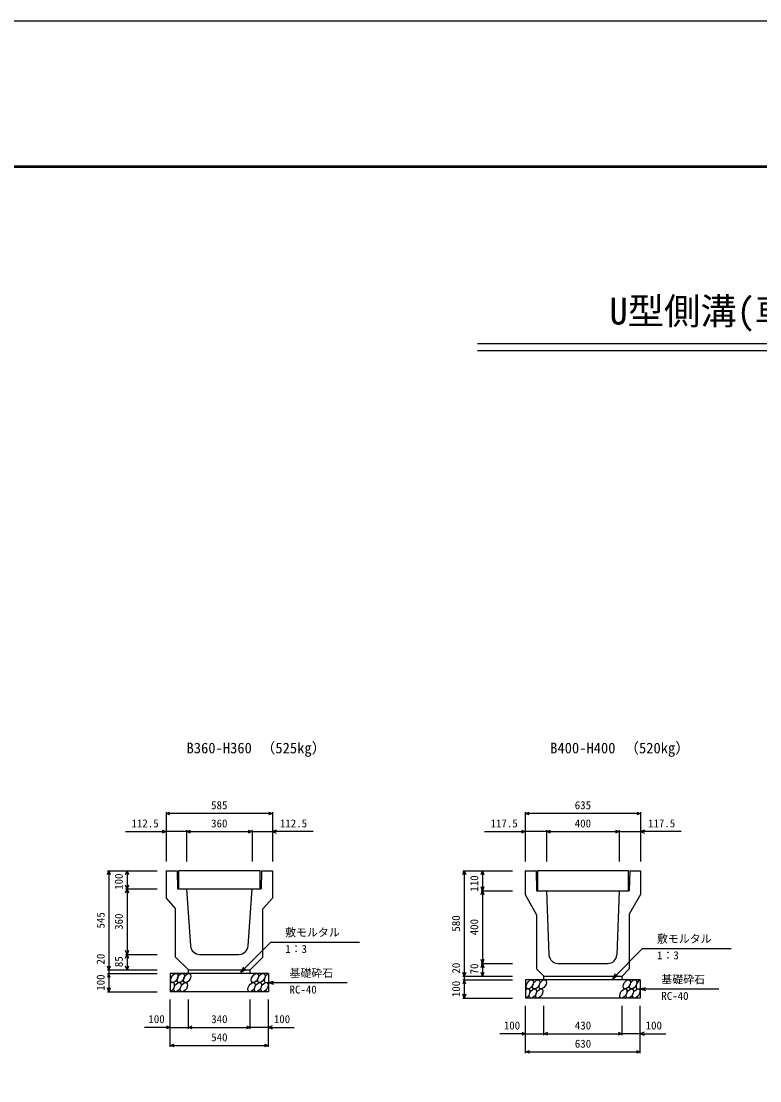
# Model space of a CAD drawing. Units: millimetres, scale not verified. Extents: x -33600 to 33600, y -11880 to 11880.
# Drawn here: x 11614 to 15677, y 6055 to 11880 of the extents above; entities that cross this region are included whole.
import ezdxf
from ezdxf.enums import TextEntityAlignment as Align

# ---------------------------------------------------------------- set-up
doc = ezdxf.new("R2010")
doc.units = ezdxf.units.MM
doc.header["$LTSCALE"] = 40
for name, color, linetype, lineweight in [('0-0_DIM', 7, 'Continuous', 25), ('0-1_Defpoints', 5, 'Continuous', 25), ('0-2_HATCH', 6, 'Continuous', 25), ('0-5_OUTLINE', 3, 'Continuous', 25), ('0-6_TXT', 7, 'Continuous', 25), ('0-7_WAKU', 3, 'Continuous', 25)]:
    doc.layers.add(name, color=color, linetype=linetype, lineweight=lineweight)
doc.styles.add('ＭＳ ゴシック', font='')
doc.styles.get('ＭＳ ゴシック').set_extended_font_data('MS Gothic')

msp = doc.modelspace()

# ---------------------------------------------------------------- linework, layer by layer
at = {"layer": '0-0_DIM'}
for p, q in [((12411.5, 7532.48), (12411.5, 7259.98)), ((12996.5, 7524.98), (12411.5, 7524.98)), ((12996.5, 7532.48), (12996.5, 7259.98)), ((14386.5, 7532.48), (14386.5, 7259.98)), ((15021.5, 7524.98), (14386.5, 7524.98)), ((15021.5, 7532.48), (15021.5, 7259.98)), ((12188.12, 7424.98), (12411.5, 7424.98)), ((12524, 7424.98), (12411.5, 7424.98)), ((12524, 7432.48), (12524, 7259.98)), ((12524, 7424.98), (12884, 7424.98)), ((12884, 7432.48), (12884, 7259.98)), ((12884, 7424.98), (12996.5, 7424.98)), ((13219.87, 7424.98), (12996.5, 7424.98)), ((14163.12, 7424.98), (14386.5, 7424.98)), ((14504, 7424.98), (14386.5, 7424.98)), ((14504, 7432.48), (14504, 7259.98)), ((14504, 7424.98), (14904, 7424.98)), ((14904, 7432.48), (14904, 7259.98)), ((14904, 7424.98), (15021.5, 7424.98)), ((15244.87, 7424.98), (15021.5, 7424.98)), ((12089, 7209.98), (12361.5, 7209.98)), ((12096.5, 7209.98), (12096.5, 6664.98)), ((12196.5, 7209.98), (12196.5, 7109.98)), ((14044, 7209.98), (14316.5, 7209.98)), ((14051.5, 7209.98), (14051.5, 6629.98)), ((14151.5, 7209.98), (14151.5, 7099.98)), ((12189, 7109.98), (12361.5, 7109.98)), ((12196.5, 7109.98), (12196.5, 6749.98)), ((14144, 7099.98), (14316.5, 7099.98)), ((14151.5, 7099.98), (14151.5, 6699.98)), ((12987.02, 6816.79), (12823.36, 6653.14)), ((12987.02, 6816.79), (13474.95, 6816.79)), ((15032.02, 6781.79), (14868.36, 6618.14)), ((15032.02, 6781.79), (15519.95, 6781.79)), ((12189, 6749.98), (12361.5, 6749.98)), ((12196.5, 6749.98), (12196.5, 6664.98)), ((14144, 6699.98), (14316.5, 6699.98)), ((14151.5, 6699.98), (14151.5, 6629.98)), ((12089, 6664.98), (12361.5, 6664.98)), ((12089, 6644.98), (12361.5, 6644.98)), ((12823.36, 6653.14), (12838.36, 6679.12)), ((12823.36, 6653.14), (12849.34, 6668.14)), ((14868.36, 6618.14), (14883.36, 6644.12)), ((12974, 6594.98), (13002.97, 6602.75)), ((12974, 6594.98), (13407.31, 6594.98)), ((12974, 6594.98), (13002.97, 6587.22)), ((14044, 6629.98), (14316.5, 6629.98)), ((14044, 6609.98), (14316.5, 6609.98)), ((14868.36, 6618.14), (14894.34, 6633.14)), ((12089, 6544.98), (12361.5, 6544.98)), ((15019, 6559.98), (15047.97, 6567.75)), ((15019, 6559.98), (15452.31, 6559.98)), ((15019, 6559.98), (15047.97, 6552.22)), ((12434, 6241.56), (12434, 6502.92)), ((12534, 6341.56), (12534, 6502.92)), ((12874, 6341.56), (12874, 6502.92)), ((12974, 6241.56), (12974, 6502.92)), ((14044, 6509.98), (14316.5, 6509.98)), ((14389, 6206.56), (14389, 6467.92)), ((14489, 6306.56), (14489, 6467.92)), ((14919, 6306.56), (14919, 6467.92)), ((15019, 6206.56), (15019, 6467.92)), ((12434, 6349.06), (12292.2, 6349.06)), ((12434, 6349.06), (12534, 6349.06)), ((12534, 6349.06), (12874, 6349.06)), ((12974, 6349.06), (12874, 6349.06)), ((12974, 6349.06), (13115.79, 6349.06)), ((14389, 6314.06), (14247.2, 6314.06)), ((14389, 6314.06), (14489, 6314.06)), ((14489, 6314.06), (14919, 6314.06)), ((15019, 6314.06), (14919, 6314.06)), ((15019, 6314.06), (15160.79, 6314.06)), ((12434, 6249.06), (12974, 6249.06)), ((14389, 6214.06), (15019, 6214.06))]:
    msp.add_line(p, q, dxfattribs=at)
for points in [[(12432.64, 7517.29), (12411.5, 7524.98), (12432.64, 7532.68)], [(12975.35, 7532.68), (12996.5, 7524.98), (12975.35, 7517.29)], [(14407.64, 7517.29), (14386.5, 7524.98), (14407.64, 7532.68)], [(15000.35, 7532.68), (15021.5, 7524.98), (15000.35, 7517.29)], [(12390.35, 7432.68), (12411.5, 7424.98), (12390.35, 7417.29)], [(12545.14, 7417.29), (12524, 7424.98), (12545.14, 7432.68)], [(12862.85, 7432.68), (12884, 7424.98), (12862.85, 7417.29)], [(13017.64, 7432.68), (12996.5, 7424.98), (13017.64, 7417.29)], [(14365.35, 7432.68), (14386.5, 7424.98), (14365.35, 7417.29)], [(14525.14, 7417.29), (14504, 7424.98), (14525.14, 7432.68)], [(14882.85, 7432.68), (14904, 7424.98), (14882.85, 7417.29)], [(15042.64, 7432.68), (15021.5, 7424.98), (15042.64, 7417.29)], [(12088.8, 7188.84), (12096.5, 7209.98), (12104.19, 7188.84)], [(12188.8, 7188.84), (12196.5, 7209.98), (12204.19, 7188.84)], [(14043.8, 7188.84), (14051.5, 7209.98), (14059.19, 7188.84)], [(14143.8, 7188.84), (14151.5, 7209.98), (14159.19, 7188.84)], [(12204.19, 7131.13), (12196.5, 7109.98), (12188.8, 7131.13)], [(12188.8, 7088.84), (12196.5, 7109.98), (12204.19, 7088.84)], [(14159.19, 7121.13), (14151.5, 7099.98), (14143.8, 7121.13)], [(14143.8, 7078.84), (14151.5, 7099.98), (14159.19, 7078.84)], [(12204.19, 6771.13), (12196.5, 6749.98), (12188.8, 6771.13)], [(12188.8, 6728.84), (12196.5, 6749.98), (12204.19, 6728.84)], [(14159.19, 6721.13), (14151.5, 6699.98), (14143.8, 6721.13)], [(14143.8, 6678.84), (14151.5, 6699.98), (14159.19, 6678.84)], [(12104.19, 6686.13), (12096.5, 6664.98), (12088.8, 6686.13)], [(12104.19, 6623.84), (12096.5, 6644.98), (12088.8, 6623.84)], [(12096.5, 6664.98), (12096.5, 6644.98), (12096.5, 6544.98)], [(12204.19, 6686.13), (12196.5, 6664.98), (12188.8, 6686.13)], [(14059.19, 6651.13), (14051.5, 6629.98), (14043.8, 6651.13)], [(14159.19, 6651.13), (14151.5, 6629.98), (14143.8, 6651.13)], [(14059.19, 6588.84), (14051.5, 6609.98), (14043.8, 6588.84)], [(14051.5, 6629.98), (14051.5, 6609.98), (14051.5, 6509.98)], [(12104.19, 6566.13), (12096.5, 6544.98), (12088.8, 6566.13)], [(14059.19, 6531.13), (14051.5, 6509.98), (14043.8, 6531.13)], [(12412.85, 6356.75), (12434, 6349.06), (12412.85, 6341.36)], [(12555.14, 6341.36), (12534, 6349.06), (12555.14, 6356.75)], [(12852.85, 6356.75), (12874, 6349.06), (12852.85, 6341.36)], [(12995.14, 6356.75), (12974, 6349.06), (12995.14, 6341.36)], [(14367.85, 6321.75), (14389, 6314.06), (14367.85, 6306.36)], [(14510.14, 6306.36), (14489, 6314.06), (14510.14, 6321.75)], [(14897.85, 6321.75), (14919, 6314.06), (14897.85, 6306.36)], [(15040.14, 6321.75), (15019, 6314.06), (15040.14, 6306.36)], [(12455.14, 6241.36), (12434, 6249.06), (12455.14, 6256.75)], [(12952.85, 6256.75), (12974, 6249.06), (12952.85, 6241.36)], [(14410.14, 6206.36), (14389, 6214.06), (14410.14, 6221.75)], [(14997.85, 6221.75), (15019, 6214.06), (14997.85, 6206.36)]]:
    msp.add_lwpolyline(points, dxfattribs=at)
at = {"layer": '0-1_Defpoints'}
msp.add_lwpolyline([(0, -11880), (33600, -11880), (33600, 11880), (0, 11880)], close=True, dxfattribs=at)
at = {"layer": '0-2_HATCH'}
for points in [[(12479, 7109.98), (12929, 7109.98), (12929, 7209.98), (12479, 7209.98)], [(14454, 7099.98), (14954, 7099.98), (14954, 7209.98), (14454, 7209.98)]]:
    msp.add_lwpolyline(points, close=True, dxfattribs=at)
for centre in [(12456.89, 6619.98), (12492.36, 6619.98), (12527.84, 6619.98), (12900.04, 6619.98), (12935.52, 6619.98), (12473.77, 6569.99), (12509.25, 6569.99), (12881.45, 6569.99), (12916.93, 6569.99), (12952.4, 6569.99), (14411.89, 6584.98), (14447.36, 6584.98), (14482.84, 6584.98), (14945.04, 6584.98), (14980.52, 6584.98), (14428.77, 6534.99), (14464.25, 6534.99), (14926.45, 6534.99), (14961.93, 6534.99), (14997.4, 6534.99)]:
    msp.add_ellipse(centre, major_axis=(14.54, 23.54), ratio=0.5792, dxfattribs=at)
for centre, start_param, end_param in [((12971, 6619.98), 0.6666252, 4.1103269), ((12438.29, 6569.99), 3.7419964, 7.318141), ((15016, 6584.98), 0.6666252, 4.1103269), ((14393.29, 6534.99), 3.7419964, 7.318141)]:
    msp.add_ellipse(centre, major_axis=(14.54, 23.54), ratio=0.5792, start_param=start_param, end_param=end_param, dxfattribs=at)
at = {"layer": '0-5_OUTLINE'}
for p, q in [((12411.5, 7209.98), (12411.5, 7059.98)), ((12936.5, 7209.98), (12934, 7109.98)), ((14386.5, 7209.98), (14386.5, 7079.98)), ((14961.5, 7209.98), (14959, 7099.98)), ((14961.5, 7209.98), (15021.5, 7209.98)), ((15021.5, 7209.98), (15021.5, 7079.98)), ((12411.5, 7059.98), (12464, 6999.98)), ((14386.5, 7079.98), (14449, 6967.48)), ((14504, 7099.98), (14517.19, 6748.11)), ((14904, 7099.98), (14890.8, 6748.11)), ((14904, 7099.98), (14959, 7099.98)), ((15021.5, 7079.98), (14959, 6971.98)), ((12464, 6734.98), (12464, 6999.98)), ((12944, 6734.98), (12944, 6999.98)), ((14449, 6967.48), (14449, 6669.98)), ((14959, 6971.98), (14959, 6669.98)), ((12534, 6664.98), (12464, 6734.98)), ((12595.64, 6749.98), (12812.35, 6749.98)), ((14567.16, 6699.98), (14840.84, 6699.98)), ((12974, 6644.98), (12434, 6644.98)), ((12434, 6644.98), (12434, 6544.98)), ((12534, 6644.98), (12534, 6664.98)), ((12874, 6644.98), (12874, 6664.98)), ((12974, 6644.98), (12974, 6544.98)), ((14489, 6629.98), (14449, 6669.98)), ((15019, 6609.98), (14389, 6609.98)), ((14389, 6609.98), (14389, 6509.98)), ((14489, 6609.98), (14489, 6629.98)), ((14919, 6609.98), (14919, 6629.98)), ((15019, 6609.98), (15019, 6509.98)), ((12974, 6544.98), (12434, 6544.98)), ((15019, 6509.98), (14389, 6509.98))]:
    msp.add_line(p, q, dxfattribs=at)
for points in [[(12411.5, 7209.98), (12471.5, 7209.98), (12474, 7109.98), (12524, 7109.98), (12545.76, 6796.52)], [(12936.5, 7209.98), (12996.5, 7209.98), (12996.5, 7059.98), (12944, 6999.98)], [(14386.5, 7209.98), (14446.5, 7209.98), (14449, 7099.98), (14504, 7099.98)], [(12862.23, 6796.52), (12884, 7109.98), (12934, 7109.98)], [(12534, 6664.98), (12874, 6664.98), (12944, 6734.98)], [(14489, 6629.98), (14919, 6629.98), (14959, 6669.98)]]:
    msp.add_lwpolyline(points, dxfattribs=at)
for centre, start, end in [((12595.64, 6799.98), 183.9725, 270), ((12812.35, 6799.98), 270, 356.0275), ((14567.16, 6749.98), 182.14759, 270), ((14840.84, 6749.98), 270, 357.85241)]:
    msp.add_arc(centre, 50, start, end, dxfattribs=at)
at = {"layer": '0-6_TXT'}
for p, q in [((14123.27, 10108.78), (19476.73, 10108.78)), ((14123.27, 10070.38), (19476.73, 10070.38))]:
    msp.add_line(p, q, dxfattribs=at)
at = {"layer": '0-7_WAKU', "lineweight": 50}
msp.add_lwpolyline([(800, -11080), (32800, -11080), (32800, 11080), (800, 11080)], close=True, dxfattribs=at)

# ---------------------------------------------------------------- texts
at = {"layer": '0-0_DIM', "style": 'ＭＳ ゴシック'}
for s, p in [('585', (12659, 7534.98)), ('635', (14659, 7534.98)), ('112.5', (12220.89, 7434.98)), ('360', (12659, 7434.98)), ('112.5', (13037.1, 7434.98)), ('117.5', (14195.89, 7434.98)), ('400', (14659, 7434.98)), ('117.5', (15062.1, 7434.98)), ('敷モルタル', (13066.39, 6835.53)), ('敷モルタル', (15111.39, 6800.53)), ('1：3', (13066.39, 6744.84)), ('1：3', (15111.39, 6709.84)), ('基礎砕石', (13090.32, 6612.16)), ('基礎砕石', (15135.32, 6577.16)), ('RC-40', (13090.32, 6521.47)), ('RC-40', (15135.32, 6486.47)), ('100', (12314, 6359.06)), ('340', (12659.53, 6359.06)), ('100', (13004, 6359.06)), ('100', (14269, 6324.06)), ('430', (14659.53, 6324.06)), ('100', (15049, 6324.06)), ('540', (12659.53, 6259.06)), ('630', (14659.53, 6224.06))]:
    msp.add_text(s, height=43.99, dxfattribs=at).set_placement(p, align=Align.BOTTOM_LEFT)
for s, p in [('100', (12186.5, 7104.98)), ('110', (14141.5, 7094.98)), ('545', (12086.5, 6892.48)), ('360', (12186.5, 6884.98)), ('580', (14041.5, 6874.98)), ('400', (14141.5, 6854.98)), ('20', (12086.5, 6694.3)), ('85', (12186.5, 6679.98)), ('20', (14041.5, 6644.3)), ('70', (14141.5, 6639.98)), ('100', (12086.5, 6549.98)), ('100', (14041.5, 6514.98))]:
    msp.add_text(s, height=43.99, rotation=90, dxfattribs=at).set_placement(p, align=Align.BOTTOM_LEFT)
at = {"layer": '0-6_TXT', "style": 'ＭＳ ゴシック'}
for s, height, p in [('U型側溝(車道用)GPU3型\u3000断面図及び材料表', 146.6, (14850, 10168.78)), ('（525kg）', 58.65, (12932.37, 7837.71)), ('（520kg）', 58.65, (14932.37, 7837.71)), ('B360-H360', 58.65, (12524, 7837.71)), ('B400-H400', 58.65, (14524, 7837.71))]:
    msp.add_text(s, height=height, dxfattribs=at).set_placement(p, align=Align.BOTTOM_LEFT)

doc.saveas('drawing.dxf')
